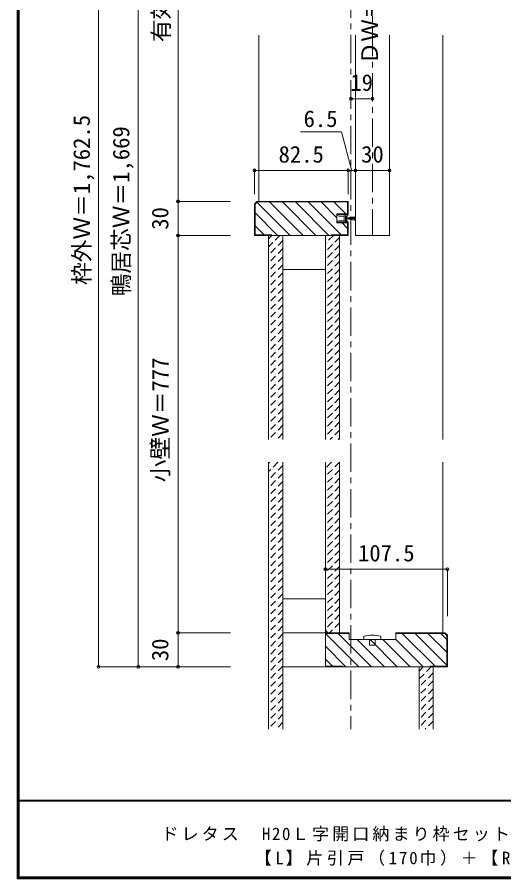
# Model space of a CAD drawing. Units: millimetres at full size, sheet at 1:5; some dimension numbers follow another scale. Extents: x -957 to 993, y -689 to 708.
# Drawn here: x -957 to -529, y -689 to 70 of the extents above; entities that cross this region are included whole.
import ezdxf
from ezdxf.enums import TextEntityAlignment as Align

# ---------------------------------------------------------------- set-up
doc = ezdxf.new("R2010")
doc.units = ezdxf.units.MM
doc.header["$LTSCALE"] = 5
doc.header["$PDMODE"] = 32
doc.header["$PDSIZE"] = 2.5
doc.linetypes.add('CHAIN1', pattern=[8, 5, -1, 1, -1])
doc.linetypes.add('DASHED1', pattern=[1.8, 1.2, -0.6])
for name, color, linetype, lineweight in [('0-A_文字', 7, 'Continuous', 9), ('0-B_寸法', 7, 'Continuous', 9), ('F-1_枠', 6, 'Continuous', 9)]:
    doc.layers.add(name, color=color, linetype=linetype, lineweight=lineweight)
doc.styles.add('ＭＳ ゴシック', font='')
doc.styles.get('ＭＳ ゴシック').set_extended_font_data('MS Gothic')

# ---------------------------------------------------------------- blocks, each defined once
blk = doc.blocks.new('4')
at = {"layer": '0-A_文字'}
for p, q in [((-7.5, 43.83), (7.5, 43.83)), ((-7.5, 43.83), (-2.5, 8.83)), ((-3.75, 43.83), (-1.25, 8.83)), ((0, 43.83), (0, 8.83)), ((3.75, 43.83), (1.25, 8.83)), ((2.5, 8.83), (7.5, 43.83)), ((-16.5, 3.83), (-16.5, 12.33)), ((-11, 5.33), (-11, 8.83)), ((-11, 8.83), (11, 8.83)), ((16.5, 12.33), (16.5, 3.83))]:
    blk.add_line(p, q, dxfattribs=at)
for points in [[(-15, 13.83), (-11.5, 13.83), (-9, 8.83), (-11.5, 8.83), (-11.5, 3.83), (-2.5, 3.83)], [(-11, 5.33), (11, 5.33), (11, 8.83)], [(2.5, 3.83), (11.5, 3.83), (11.5, 8.83), (9, 8.83), (11.5, 13.83), (15, 13.83)], [(-15.44, -33.59), (-18, -24.67), (-16.5, -24.67), (-16.5, -1.17)], [(0, -2.17), (-10.5, -2.17), (-10.5, -24.67), (-12.54, -33.51)], [(12.54, -33.51), (10.5, -24.67), (10.5, -2.17), (0, -2.17)], [(16.5, -1.17), (16.5, -24.67), (18, -24.67), (15.44, -33.59)]]:
    blk.add_lwpolyline(points, dxfattribs=at)
for centre, radius, start, end in [((-15, 12.33), 1.5, 90, 180), ((-17.83, 1.33), 2.83, 0, 61.92751), ((-17.83, 1.33), 2.83, 298.07249, 0), ((0, 2.49), 2.83, 90, 151.92751), ((0, 2.49), 2.83, 28.07249, 90), ((15, 12.33), 1.5, 0, 90), ((17.83, 1.33), 2.83, 118.07249, 180), ((17.83, 1.33), 2.83, 180, 241.92751), ((-14, -33.17), 1.5, 196.01316, 347.0113), ((14, -33.17), 1.5, 192.9887, 343.98684)]:
    blk.add_arc(centre, radius, start, end, dxfattribs=at)

msp = doc.modelspace()

# ---------------------------------------------------------------- linework, layer by layer
at = {"layer": '0-B_寸法', "linetype": 'CHAIN1'}
for p, q in [((-663.194, 414.261), (-663.194, -557.361)), ((-644.194, 260.626), (-644.194, -122.374))]:
    msp.add_line(p, q, dxfattribs=at)
at = {"layer": '0-B_寸法'}
for p, q in [((-885.546, 406.126), (-885.546, -502.374)), ((-850.546, 312.626), (-850.546, -502.374)), ((-815.546, 312.626), (-815.546, -92.375)), ((-744.194, 54.111), (-744.194, -92.375)), ((-659.194, 54.111), (-659.194, -122.374)), ((-629.194, 54.111), (-629.194, -122.374)), ((-582.194, 54.111), (-582.194, -302.151)), ((-748.194, -65.103), (-748.194, -85.898)), ((-748.194, -65.103), (-748.194, -85.898)), ((-665.694, -65.103), (-665.694, -85.898)), ((-665.694, -65.103), (-659.194, -65.103)), ((-659.194, -65.103), (-659.194, -85.898)), ((-659.194, -65.103), (-629.194, -65.103)), ((-629.194, -65.103), (-629.194, -85.898)), ((-815.546, -92.375), (-815.546, -122.375)), ((-815.546, -92.375), (-769.294, -92.375)), ((-748.194, -94.496), (-748.194, -122.375)), ((-747.694, -94.703), (-745.866, -92.875)), ((-716.611, -122.375), (-745.989, -92.997)), ((-745.866, -92.875), (-666.194, -92.875)), ((-705.297, -122.375), (-734.797, -92.874)), ((-693.984, -122.375), (-723.484, -92.874)), ((-682.67, -122.375), (-712.17, -92.874)), ((-671.856, -121.875), (-700.856, -92.874)), ((-675.694, -106.723), (-689.543, -92.874)), ((-667.679, -103.425), (-678.229, -92.874)), ((-666.194, -103.425), (-666.194, -92.875)), ((-665.694, -103.925), (-665.694, -92.375)), ((-727.925, -122.375), (-747.694, -102.605)), ((-675.694, -103.925), (-665.694, -103.925)), ((-675.694, -110.825), (-665.694, -110.825)), ((-675.694, -111.325), (-666.194, -111.325)), ((-666.194, -116.223), (-671.593, -110.825)), ((-666.194, -111.325), (-666.194, -121.875)), ((-665.694, -110.825), (-665.694, -122.375)), ((-739.739, -121.875), (-747.694, -113.919)), ((-815.546, -122.375), (-769.294, -122.375)), ((-815.546, -122.375), (-815.546, -472.374)), ((-748.194, -122.375), (-665.694, -122.375)), ((-723.194, -122.375), (-735.694, -122.375)), ((-735.694, -302.151), (-735.694, -122.375)), ((-733.194, -121.875), (-733.194, -122.375)), ((-723.194, -302.151), (-723.194, -122.375)), ((-723.194, -122.432), (-723.194, -152.375)), ((-715.694, -122.375), (-685.694, -122.375)), ((-685.694, -302.151), (-685.694, -122.375)), ((-685.694, -122.432), (-685.694, -152.375)), ((-680.694, -121.875), (-680.694, -122.375)), ((-680.694, -121.875), (-666.194, -121.875)), ((-673.194, -302.151), (-673.194, -122.375)), ((-629.194, -122.374), (-659.194, -122.374)), ((-723.194, -152.375), (-685.694, -152.375)), ((-735.694, -557.361), (-735.694, -322.151)), ((-723.194, -557.361), (-723.194, -322.151)), ((-685.694, -472.374), (-685.694, -322.151)), ((-673.194, -472.374), (-673.194, -322.151)), ((-582.194, -322.151), (-582.194, -472.374)), ((-685.694, -416.389), (-685.694, -457.622)), ((-578.194, -416.389), (-578.194, -457.622)), ((-723.194, -442.432), (-723.194, -472.374)), ((-723.194, -442.432), (-685.694, -442.432)), ((-815.546, -472.374), (-815.546, -502.374)), ((-815.546, -472.374), (-769.294, -472.374)), ((-723.194, -472.374), (-723.194, -502.317)), ((-723.194, -472.374), (-685.694, -472.374)), ((-685.694, -472.374), (-685.694, -502.375)), ((-685.694, -472.374), (-664.694, -472.374)), ((-685.694, -472.874), (-664.694, -472.874)), ((-656.318, -502.375), (-685.694, -472.998)), ((-645.004, -502.375), (-674.504, -472.874)), ((-664.694, -478.374), (-664.694, -472.374)), ((-636.694, -475.374), (-636.694, -478.374)), ((-580.316, -472.374), (-623.694, -472.374)), ((-580.523, -472.874), (-623.694, -472.874)), ((-588.935, -501.875), (-617.936, -472.874)), ((-578.694, -500.802), (-606.622, -472.874)), ((-578.694, -489.488), (-595.308, -472.874)), ((-578.694, -478.175), (-583.994, -472.874)), ((-580.523, -472.874), (-578.694, -474.703)), ((-580.316, -472.374), (-578.194, -474.496)), ((-578.694, -474.703), (-578.694, -501.875)), ((-578.194, -474.496), (-578.194, -502.375)), ((-667.631, -502.375), (-685.694, -484.312)), ((-633.69, -502.375), (-657.69, -478.374)), ((-622.377, -502.375), (-646.377, -478.374)), ((-641.694, -478.374), (-641.694, -483.374)), ((-611.063, -502.375), (-635.063, -478.374)), ((-600.249, -501.875), (-623.749, -478.374)), ((-679.445, -501.875), (-685.694, -495.625)), ((-885.546, -502.374), (-769.294, -502.374)), ((-723.194, -502.375), (-685.694, -502.375)), ((-685.694, -502.375), (-578.194, -502.375)), ((-603.194, -557.361), (-603.194, -502.375)), ((-578.694, -501.875), (-593.194, -501.875)), ((-593.194, -502.375), (-593.194, -501.875)), ((-590.694, -557.361), (-590.694, -502.375))]:
    msp.add_line(p, q, dxfattribs=at)
at = {"layer": '0-B_寸法', "color": 4}
for p, q in [((-663.194, -1.923), (-644.194, -1.923)), ((-665.694, -65.103), (-748.194, -65.103)), ((-578.194, -416.389), (-685.694, -416.389))]:
    msp.add_line(p, q, dxfattribs=at)
at = {"layer": '0-B_寸法', "linetype": 'DASHED1'}
for p, q in [((-732.761, -122.375), (-735.694, -125.308)), ((-725.69, -122.375), (-735.694, -132.379)), ((-723.194, -126.95), (-735.694, -139.45)), ((-678.566, -122.375), (-685.694, -129.503)), ((-673.194, -124.074), (-685.694, -136.574)), ((-723.194, -134.021), (-735.694, -146.521)), ((-673.194, -131.145), (-685.694, -143.645)), ((-723.194, -141.092), (-735.694, -153.592)), ((-673.194, -138.216), (-685.694, -150.716)), ((-723.194, -148.163), (-735.694, -160.663)), ((-673.194, -145.287), (-685.694, -157.787)), ((-723.194, -155.234), (-735.694, -167.734)), ((-673.194, -152.358), (-685.694, -164.858)), ((-723.194, -162.305), (-735.694, -174.805)), ((-673.194, -159.429), (-685.694, -171.929)), ((-673.194, -166.5), (-685.694, -179)), ((-723.194, -169.376), (-735.694, -181.876)), ((-673.194, -173.571), (-685.694, -186.071)), ((-723.194, -176.447), (-735.694, -188.947)), ((-673.194, -180.642), (-685.694, -193.142)), ((-723.194, -183.519), (-735.694, -196.019)), ((-673.194, -187.713), (-685.694, -200.213)), ((-723.194, -190.59), (-735.694, -203.09)), ((-673.194, -194.784), (-685.694, -207.284)), ((-723.194, -197.661), (-735.694, -210.161)), ((-723.194, -204.732), (-735.694, -217.232)), ((-673.194, -201.856), (-685.694, -214.356)), ((-723.194, -211.803), (-735.694, -224.303)), ((-673.194, -208.927), (-685.694, -221.427)), ((-723.194, -218.874), (-735.694, -231.374)), ((-673.194, -215.998), (-685.694, -228.498)), ((-723.194, -225.945), (-735.694, -238.445)), ((-673.194, -223.069), (-685.694, -235.569)), ((-723.194, -233.016), (-735.694, -245.516)), ((-673.194, -230.14), (-685.694, -242.64)), ((-723.194, -240.087), (-735.694, -252.587)), ((-673.194, -237.211), (-685.694, -249.711)), ((-723.194, -247.158), (-735.694, -259.658)), ((-673.194, -244.282), (-685.694, -256.782)), ((-723.194, -254.229), (-735.694, -266.729)), ((-673.194, -251.353), (-685.694, -263.853)), ((-723.194, -261.3), (-735.694, -273.8)), ((-673.194, -258.424), (-685.694, -270.924)), ((-673.194, -265.495), (-685.694, -277.995)), ((-723.194, -268.371), (-735.694, -280.871)), ((-673.194, -272.566), (-685.694, -285.066)), ((-723.194, -275.442), (-735.694, -287.942)), ((-673.194, -279.637), (-685.694, -292.137)), ((-723.194, -282.513), (-735.694, -295.013)), ((-673.194, -286.708), (-685.694, -299.208)), ((-723.194, -289.585), (-735.694, -302.085)), ((-673.194, -293.779), (-681.566, -302.151)), ((-723.194, -296.656), (-728.69, -302.151)), ((-673.194, -300.851), (-674.495, -302.151)), ((-727.477, -322.151), (-735.694, -330.369)), ((-734.548, -322.151), (-735.694, -323.298)), ((-723.194, -324.94), (-735.694, -337.44)), ((-673.194, -322.064), (-685.694, -334.564)), ((-680.353, -322.151), (-685.694, -327.493)), ((-723.194, -332.011), (-735.694, -344.511)), ((-673.194, -329.135), (-685.694, -341.635)), ((-723.194, -339.082), (-735.694, -351.582)), ((-673.194, -336.206), (-685.694, -348.706)), ((-723.194, -346.153), (-735.694, -358.653)), ((-673.194, -343.277), (-685.694, -355.777)), ((-723.194, -353.224), (-735.694, -365.724)), ((-673.194, -350.348), (-685.694, -362.848)), ((-723.194, -360.295), (-735.694, -372.795)), ((-673.194, -357.419), (-685.694, -369.919)), ((-723.194, -367.366), (-735.694, -379.866)), ((-673.194, -364.49), (-685.694, -376.99)), ((-673.194, -371.561), (-685.694, -384.061)), ((-723.194, -374.437), (-735.694, -386.937)), ((-673.194, -378.632), (-685.694, -391.132)), ((-723.194, -381.508), (-735.694, -394.008)), ((-673.194, -385.703), (-685.694, -398.203)), ((-723.194, -388.58), (-735.694, -401.08)), ((-673.194, -392.774), (-685.694, -405.274)), ((-723.194, -395.651), (-735.694, -408.151)), ((-673.194, -399.845), (-685.694, -412.345)), ((-723.194, -402.722), (-735.694, -415.222)), ((-723.194, -409.793), (-735.694, -422.293)), ((-673.194, -406.917), (-685.694, -419.417)), ((-723.194, -416.864), (-735.694, -429.364)), ((-673.194, -413.988), (-685.694, -426.488)), ((-723.194, -423.935), (-735.694, -436.435)), ((-673.194, -421.059), (-685.694, -433.559)), ((-723.194, -431.006), (-735.694, -443.506)), ((-673.194, -428.13), (-685.694, -440.63)), ((-723.194, -438.077), (-735.694, -450.577)), ((-673.194, -435.201), (-685.694, -447.701)), ((-723.194, -445.148), (-735.694, -457.648)), ((-673.194, -442.272), (-685.694, -454.772)), ((-723.194, -452.219), (-735.694, -464.719)), ((-673.194, -449.343), (-685.694, -461.843)), ((-723.194, -459.29), (-735.694, -471.79)), ((-673.194, -456.414), (-685.694, -468.914)), ((-723.194, -466.361), (-735.694, -478.861)), ((-685.694, -470.104), (-683.423, -472.374)), ((-673.194, -463.485), (-682.084, -472.374)), ((-723.194, -473.432), (-735.694, -485.932)), ((-723.194, -480.503), (-735.694, -493.003)), ((-723.194, -487.574), (-735.694, -500.074)), ((-723.194, -494.646), (-735.694, -507.146)), ((-723.194, -501.717), (-735.694, -514.217)), ((-592.417, -502.375), (-603.194, -513.152)), ((-599.488, -502.375), (-603.194, -506.081)), ((-590.694, -507.723), (-603.194, -520.223)), ((-723.194, -508.788), (-735.694, -521.288)), ((-723.194, -515.859), (-735.694, -528.359)), ((-590.912, -515.012), (-603.194, -527.294)), ((-723.194, -522.93), (-735.694, -535.43)), ((-590.694, -521.865), (-603.194, -534.365)), ((-723.194, -530.001), (-735.694, -542.501)), ((-590.694, -528.936), (-603.194, -541.436)), ((-723.194, -537.072), (-735.694, -549.572)), ((-590.694, -536.007), (-603.194, -548.507)), ((-723.194, -544.143), (-735.694, -556.643)), ((-590.694, -543.078), (-603.194, -555.578)), ((-723.194, -551.214), (-729.341, -557.361)), ((-590.694, -550.149), (-597.906, -557.361))]:
    msp.add_line(p, q, dxfattribs=at)
at = {"layer": '0-B_寸法'}
for points in [[(-707.59, -31.077), (-671.61, -31.077), (-662.338, -65.683)], [(-748.194, -94.496), (-746.073, -92.375), (-665.694, -92.375)], [(-747.694, -94.703), (-747.694, -121.875), (-733.194, -121.875)], [(-675.694, -111.325), (-675.694, -103.425), (-666.194, -103.425)], [(-664.694, -478.374), (-623.694, -478.374), (-623.694, -472.374)], [(-651.694, -475.374), (-651.694, -478.374), (-636.694, -478.374)], [(-646.694, -478.374), (-646.694, -483.374), (-641.694, -483.374)], [(-685.694, -501.875), (-670.694, -501.875), (-670.694, -502.375)]]:
    msp.add_lwpolyline(points, dxfattribs=at)
msp.add_arc((-644.194, -505.826), 31.361, 76.16368, 103.83629, dxfattribs=at)
for p in [(-663.194, -1.923), (-644.194, -1.923), (-748.194, -65.103), (-665.694, -65.103), (-659.194, -65.103), (-629.194, -65.103), (-815.546, -92.375), (-815.546, -122.375), (-685.694, -416.389), (-578.194, -416.389), (-815.546, -472.374), (-885.546, -502.374), (-850.546, -502.374), (-815.546, -502.374)]:
    msp.add_point(p, dxfattribs=at)
at = {"layer": 'F-1_枠'}
for p, q in [((-957.218, 707.602), (-957.218, -689.065)), ((-956.385, 707.602), (-956.385, -689.065)), ((-955.551, 707.602), (-955.551, -689.065)), ((992.782, -619.898), (-957.218, -619.898)), ((992.782, -620.731), (-957.218, -620.731)), ((992.782, -687.398), (-957.218, -687.398)), ((992.782, -688.231), (-957.218, -688.231)), ((992.782, -689.065), (-957.218, -689.065))]:
    msp.add_line(p, q, dxfattribs=at)

# ---------------------------------------------------------------- block references
at = {"layer": '0-B_寸法', "xscale": -0.2, "yscale": 0.2, "rotation": 270}
msp.add_blockref('4', (-668.76, -107.375), dxfattribs=at)

# ---------------------------------------------------------------- texts
at = {"layer": '0-B_寸法', "style": 'ＭＳ ゴシック'}
for s, p in [('有効開口Ｗ＝832', (-818.813, 47.903)), ('ＤＷ＝810', (-634.97, 28.201)), ('枠外Ｗ＝1,762.5', (-888.776, -166.023)), ('鴨居芯Ｗ＝1,669', (-854.02, -176.023)), ('30', (-819.667, -117.375)), ('小壁Ｗ＝777', (-819.423, -339.871)), ('30', (-819.667, -497.374))]:
    msp.add_text(s, height=14.66, rotation=90, dxfattribs=at).set_placement(p, align=Align.BOTTOM_LEFT)
for s, p in [('19', (-663.694, 0.577)), ('6.5', (-704.909, -31.256)), ('82.5', (-726.944, -62.603)), ('30', (-654.194, -62.603)), ('107.5', (-656.944, -413.889))]:
    msp.add_text(s, height=14.66, dxfattribs=at).set_placement(p, align=Align.BOTTOM_LEFT)
at = {"layer": '0-B_寸法', "char_height": 11, "attachment_point": 7, "style": 'ＭＳ ゴシック'}
for s, insert in [('\\T1.18;ドレタス\u3000H20Ｌ字開口納まり枠セット\u3000レールタイプ\u3000固定枠\u3000敷居Ｑ型', (-830.143, -657.733)), ('\\T1.21;【L】片引戸（170巾）＋【R】３枚引込戸\u3000枠外H2,047', (-747.964, -679.065))]:
    msp.add_mtext(s, dxfattribs=dict(at, insert=insert))

doc.saveas('drawing.dxf')
